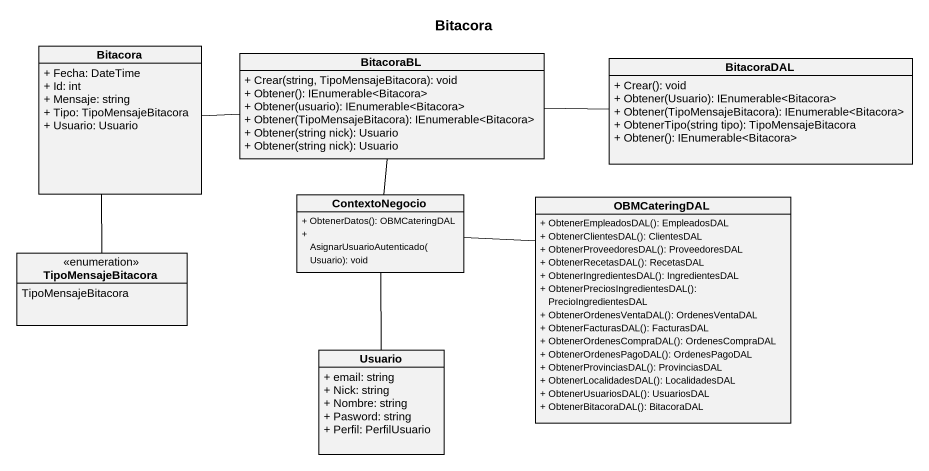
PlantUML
@startuml
title Bitacora
hide circle
hide empty members
skinparam classAttributeIconSize 0
class Bitacora {
  + Fecha: DateTime
  + Id: int
  + Mensaje: string
  + Tipo: TipoMensajeBitacora
  + Usuario: Usuario
}
class BitacoraBL {
  + Crear(string, TipoMensajeBitacora): void
  + Obtener(): IEnumerable<Bitacora>
  + Obtener(usuario): IEnumerable<Bitacora>
  + Obtener(TipoMensajeBitacora): IEnumerable<Bitacora>
  + Obtener(string nick): Usuario
  + Obtener(string nick): Usuario
}
class BitacoraDAL {
  + Crear(): void
  + Obtener(Usuario): IEnumerable<Bitacora>
  + Obtener(TipoMensajeBitacora): IEnumerable<Bitacora>
  + ObtenerTipo(string tipo): TipoMensajeBitacora
  + Obtener(): IEnumerable<Bitacora>
}
class ContextoNegocio {
  + ObtenerDatos(): OBMCateringDAL
  + AsignarUsuarioAutenticado(Usuario): void
}
class OBMCateringDAL {
  + ObtenerEmpleadosDAL(): EmpleadosDAL
  + ObtenerClientesDAL(): ClientesDAL
  + ObtenerProveedoresDAL(): ProveedoresDAL
  + ObtenerRecetasDAL(): RecetasDAL
  + ObtenerIngredientesDAL(): IngredientesDAL
  + ObtenerPreciosIngredientesDAL(): PrecioIngredientesDAL
  + ObtenerOrdenesVentaDAL(): OrdenesVentaDAL
  + ObtenerFacturasDAL(): FacturasDAL
  + ObtenerOrdenesCompraDAL(): OrdenesCompraDAL
  + ObtenerOrdenesPagoDAL(): OrdenesPagoDAL
  + ObtenerProvinciasDAL(): ProvinciasDAL
  + ObtenerLocalidadesDAL(): LocalidadesDAL
  + ObtenerUsuariosDAL(): UsuariosDAL
  + ObtenerBitacoraDAL(): BitacoraDAL
}
enum TipoMensajeBitacora {
  TipoMensajeBitacora
}
class Usuario {
  + email: string
  + Nick: string
  + Nombre: string
  + Pasword: string
  + Perfil: PerfilUsuario
}
Bitacora -right- BitacoraBL
Bitacora -- TipoMensajeBitacora
BitacoraBL -right- BitacoraDAL
BitacoraBL -- ContextoNegocio
ContextoNegocio -right- OBMCateringDAL
ContextoNegocio -- Usuario
@enduml
